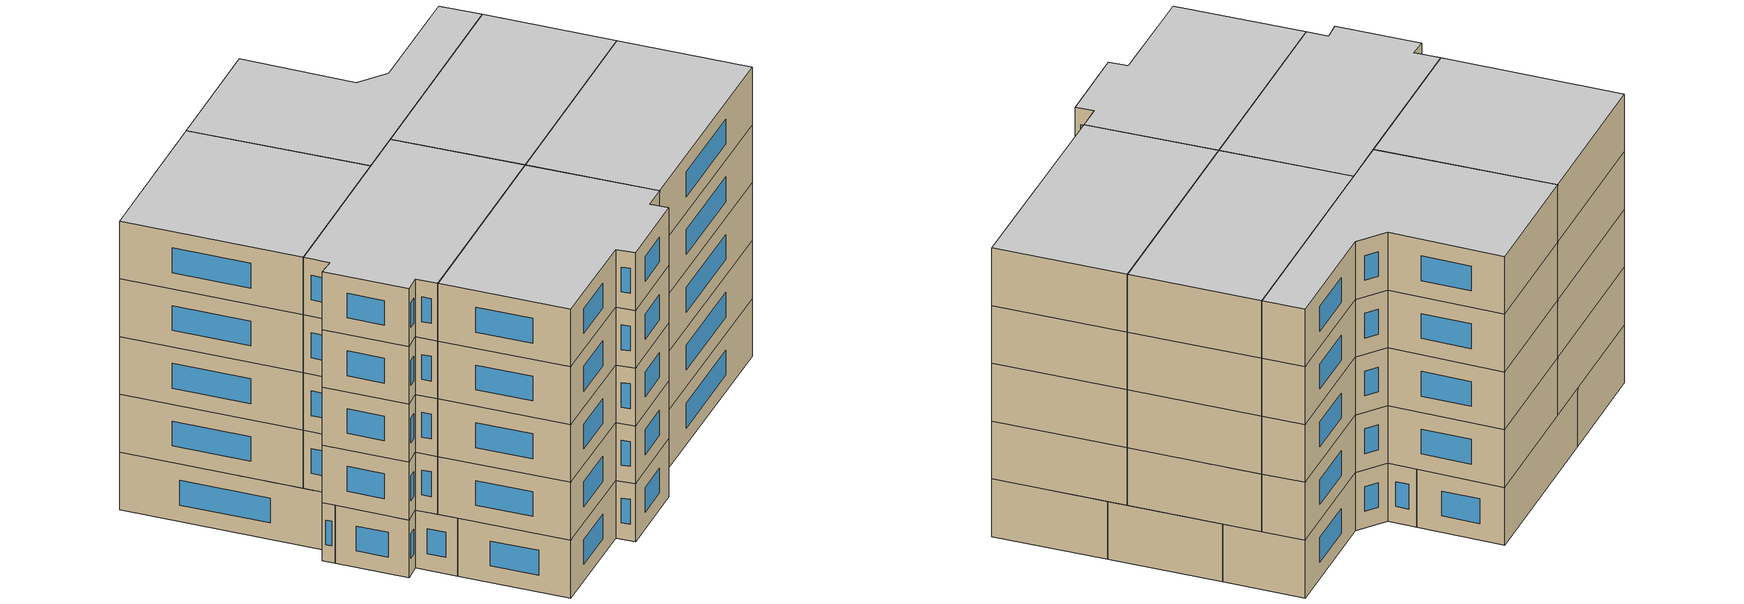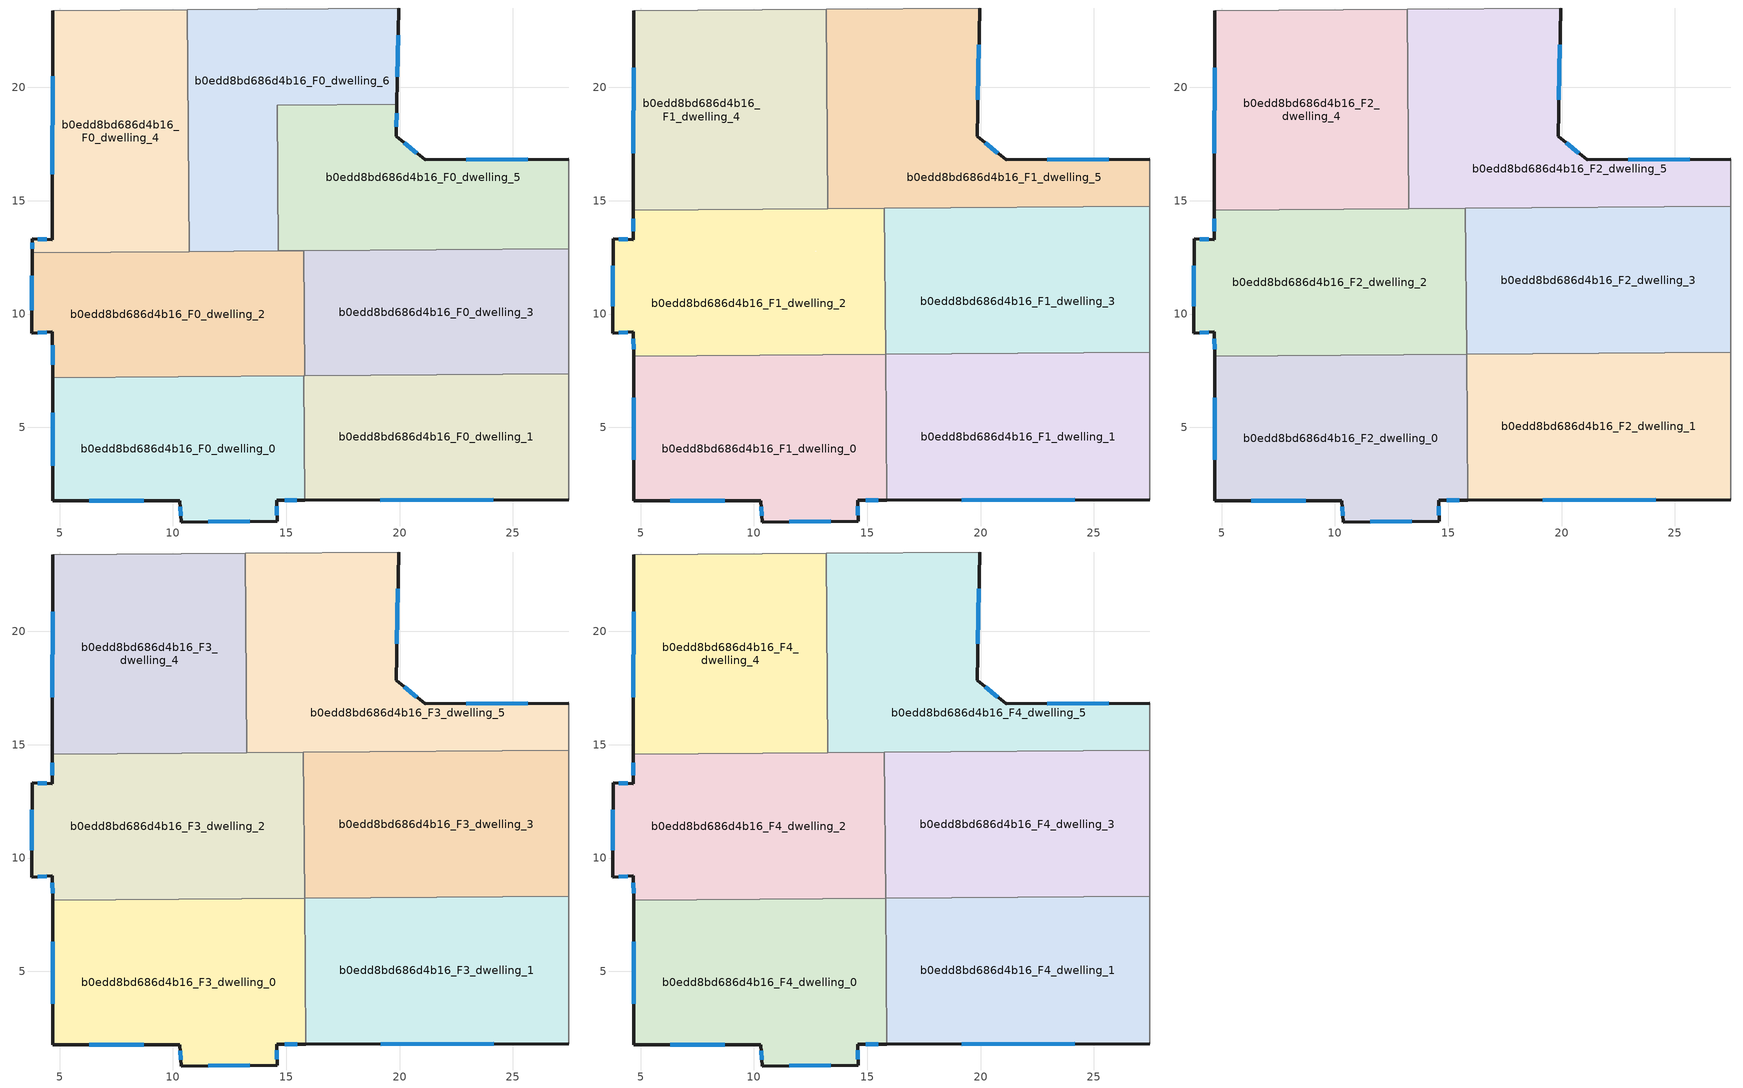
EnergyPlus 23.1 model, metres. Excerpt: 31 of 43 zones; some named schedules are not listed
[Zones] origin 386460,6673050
b0edd8bd686d4b16_F0_dwelling_0
 floor ground (EU_floor_Construction): 15.77,7.27 15.81,1.78 14.57,1.78 14.59,0.87 10.36,0.83 10.31,1.77 4.7,1.76 4.69,7.19 z0
 wall outside (EU_wall_Construction): 4.69,7.19 4.7,1.76 10.31,1.77 10.36,0.83 14.59,0.87 14.57,1.78 15.81,1.78 z0:3
 wall to b0edd8bd686d4b16_F0_dwelling_1 (EU_wall_Construction): 15.81,1.78 15.77,7.27 z0:3
 wall to b0edd8bd686d4b16_F0_dwelling_2 (EU_wall_Construction): 15.77,7.27 4.69,7.19 z0:3
 window (EU_Window_Construction): 14.93,1.78 15.46,1.78 / 14.59,1.13 14.58,1.52 / 11.57,0.84 13.38,0.86 / 10.33,1.5 10.35,1.1 / 6.3,1.77 8.71,1.77 / 4.69,5.64 4.7,3.31 z0.86:2.14
b0edd8bd686d4b16_F0_dwelling_1
 floor ground (EU_floor_Construction): 27.46,7.37 27.46,1.8 15.81,1.78 15.77,7.27 z0
 wall outside (EU_wall_Construction): 15.81,1.78 27.46,1.8 z0:3
 wall adiabatic (EU_wall_Construction): 27.46,1.8 27.46,7.37 z0:3
 wall to b0edd8bd686d4b16_F0_dwelling_3 (EU_wall_Construction): 27.46,7.37 15.81,7.27 z0:3
 wall to b0edd8bd686d4b16_F0_dwelling_2 (EU_wall_Construction): 15.81,7.27 15.77,7.27 z0:3
 window (EU_Window_Construction): 19.14,1.79 24.13,1.8 z0.86:2.14
 ceiling adiabatic (EU_roof_Construction): 27.46,1.8 27.46,7.37 15.81,7.27 15.86,1.78 z3
b0edd8bd686d4b16_F0_dwelling_2
 floor ground (EU_floor_Construction): 15.76,12.79 15.81,7.27 4.69,7.19 4.69,9.21 3.77,9.15 3.78,12.7 z0
 wall outside (EU_wall_Construction): 3.78,12.7 3.77,9.15 4.69,9.21 4.69,7.19 z0:3
 wall to b0edd8bd686d4b16_F0_dwelling_3 (EU_wall_Construction): 15.81,7.27 15.76,12.79 z0:3
 wall to b0edd8bd686d4b16_F0_dwelling_4 (EU_wall_Construction): 10.72,12.76 3.78,12.7 z0:3
 wall to b0edd8bd686d4b16_F0_dwelling_6 (EU_wall_Construction): 14.65,12.79 10.72,12.75 z0:3
 wall to b0edd8bd686d4b16_F0_dwelling_5 (EU_wall_Construction): 15.76,12.79 14.65,12.79 z0:3
 window (EU_Window_Construction): 4.69,8.63 4.69,7.76 / 4.03,9.17 4.42,9.2 / 3.78,11.69 3.77,10.17 z0.86:2.14
b0edd8bd686d4b16_F0_dwelling_3
 floor ground (EU_floor_Construction): 27.46,12.89 27.46,7.37 15.81,7.27 15.76,12.79 z0
 wall adiabatic (EU_wall_Construction): 27.46,7.37 27.46,12.89 z0:3
 wall to b0edd8bd686d4b16_F0_dwelling_5 (EU_wall_Construction): 27.46,12.89 15.76,12.79 z0:3
b0edd8bd686d4b16_F0_dwelling_4
 floor ground (EU_floor_Construction): 10.64,23.43 10.72,12.75 3.78,12.7 3.79,13.32 4.68,13.28 4.7,23.38 z0
 wall outside (EU_wall_Construction): 4.7,23.38 4.68,13.28 3.79,13.32 3.78,12.7 z0:3
 wall adiabatic (EU_wall_Construction): 10.64,23.43 4.7,23.38 z0:3
 wall to b0edd8bd686d4b16_F0_dwelling_6 (EU_wall_Construction): 10.72,12.75 10.64,23.43 z0:3
 window (EU_Window_Construction): 4.42,13.29 4.04,13.31 / 4.69,20.5 4.68,16.17 / 3.79,13.14 3.78,12.88 z0.86:2.14
 ceiling adiabatic (EU_roof_Construction): 10.71,14.62 10.64,23.43 4.7,23.38 4.68,13.28 4.68,14.57 z3
b0edd8bd686d4b16_F0_dwelling_5
 floor ground (EU_floor_Construction): 27.47,16.83 27.46,12.89 14.65,12.79 14.59,19.22 19.87,19.26 19.84,17.85 21.13,16.8 z0
 wall outside (EU_wall_Construction): 27.47,16.83 21.13,16.8 19.84,17.85 19.87,19.26 z0:3
 wall to b0edd8bd686d4b16_F0_dwelling_6 (EU_wall_Construction): 19.87,19.26 14.59,19.22 14.65,12.79 z0:3
 wall adiabatic (EU_wall_Construction): 27.46,12.89 27.47,16.83 z0:3
 window (EU_Window_Construction): 19.85,18.25 19.86,18.86 / 20.77,17.1 20.21,17.55 / 25.66,16.83 22.94,16.81 z0.86:2.14
b0edd8bd686d4b16_F0_dwelling_6
 floor ground (EU_floor_Construction): 19.96,23.5 19.87,19.26 14.59,19.22 14.65,12.79 10.72,12.75 10.64,23.43 z0
 wall outside (EU_wall_Construction): 19.87,19.26 19.96,23.5 z0:3
 wall adiabatic (EU_wall_Construction): 19.96,23.5 10.64,23.43 z0:3
 window (EU_Window_Construction): 19.9,20.47 19.93,22.29 z0.86:2.14
b0edd8bd686d4b16_F1_dwelling_0
 floor to b0edd8bd686d4b16_F0_dwelling_0 (EU_floor_Construction): 15.77,7.27 15.81,1.78 14.57,1.78 14.59,0.87 10.36,0.83 10.31,1.77 4.7,1.76 4.69,7.19 z3
 floor to b0edd8bd686d4b16_F0_dwelling_2 (EU_floor_Construction): 15.8,8.22 15.81,7.27 4.69,7.19 4.69,8.13 z3
 floor to b0edd8bd686d4b16_F0_dwelling_1 (EU_floor_Construction): 15.81,7.27 15.86,1.78 15.81,1.78 15.77,7.27 z3
 wall outside (EU_wall_Construction): 4.69,8.13 4.7,1.76 10.31,1.77 10.36,0.83 14.59,0.87 14.57,1.78 15.86,1.78 z3:6
 wall to b0edd8bd686d4b16_F1_dwelling_1 (EU_wall_Construction): 15.86,1.78 15.81,8.22 z3:6
 wall to b0edd8bd686d4b16_F1_dwelling_2 (EU_wall_Construction): 15.81,8.22 4.69,8.13 z3:6
 window (EU_Window_Construction): 14.94,1.78 15.49,1.78 / 14.59,1.13 14.58,1.52 / 11.57,0.84 13.38,0.86 / 10.33,1.5 10.35,1.1 / 6.3,1.77 8.71,1.77 / 4.69,6.31 4.7,3.58 z3.86:5.14
b0edd8bd686d4b16_F1_dwelling_1
 floor to b0edd8bd686d4b16_F0_dwelling_3 (EU_floor_Construction): 27.46,8.31 27.46,7.36 15.81,7.27 15.81,8.22 z3
 floor adiabatic (EU_floor_Construction): 27.46,7.36 27.46,1.8 15.86,1.78 15.81,7.27 z3
 wall outside (EU_wall_Construction): 15.86,1.78 27.46,1.8 z3:6
 wall adiabatic (EU_wall_Construction): 27.46,1.8 27.46,8.31 z3:6
 wall to b0edd8bd686d4b16_F1_dwelling_3 (EU_wall_Construction): 27.46,8.31 15.81,8.22 z3:6
 window (EU_Window_Construction): 19.17,1.79 24.15,1.8 z3.86:5.14
b0edd8bd686d4b16_F1_dwelling_2
 floor to b0edd8bd686d4b16_F0_dwelling_2 (EU_floor_Construction): 15.76,12.79 15.8,8.22 4.69,8.13 4.69,9.21 3.77,9.15 3.78,12.7 z3
 floor to b0edd8bd686d4b16_F0_dwelling_5 (EU_floor_Construction): 15.76,14.66 15.76,12.79 14.65,12.79 14.63,14.65 z3
 floor to b0edd8bd686d4b16_F0_dwelling_4 (EU_floor_Construction): 10.71,14.62 10.72,12.76 3.78,12.7 3.79,13.32 4.68,13.28 4.68,14.57 z3
 floor to b0edd8bd686d4b16_F0_dwelling_6 (EU_floor_Construction): 14.63,14.65 14.65,12.79 10.72,12.76 10.71,14.62 z3
 floor adiabatic (EU_floor_Construction): 15.76,14.66 15.81,8.22 15.8,8.22 15.76,12.79 z3
 wall outside (EU_wall_Construction): 4.68,14.57 4.68,13.28 3.79,13.32 3.77,9.15 4.69,9.21 4.69,8.13 z3:6
 wall to b0edd8bd686d4b16_F1_dwelling_3 (EU_wall_Construction): 15.81,8.22 15.76,14.66 z3:6
 wall to b0edd8bd686d4b16_F1_dwelling_4 (EU_wall_Construction): 13.26,14.64 4.68,14.57 z3:6
 wall to b0edd8bd686d4b16_F1_dwelling_5 (EU_wall_Construction): 15.76,14.66 13.26,14.64 z3:6
 window (EU_Window_Construction): 4.69,8.9 4.69,8.44 / 4.03,9.17 4.42,9.2 / 3.78,12.13 3.77,10.34 / 4.42,13.29 4.04,13.31 / 4.68,14.2 4.68,13.65 z3.86:5.14
b0edd8bd686d4b16_F1_dwelling_3
 floor to b0edd8bd686d4b16_F0_dwelling_3 (EU_floor_Construction): 27.46,12.89 27.46,8.31 15.81,8.22 15.77,12.8 z3
 floor to b0edd8bd686d4b16_F0_dwelling_5 (EU_floor_Construction): 27.46,14.75 27.46,12.89 15.77,12.8 15.76,14.66 z3
 wall adiabatic (EU_wall_Construction): 27.46,8.31 27.47,14.75 z3:6
 wall to b0edd8bd686d4b16_F1_dwelling_5 (EU_wall_Construction): 27.47,14.75 15.76,14.66 z3:6
b0edd8bd686d4b16_F1_dwelling_4
 floor adiabatic (EU_floor_Construction): 10.64,23.43 10.71,14.62 4.68,14.57 4.7,23.38 z3
 floor to b0edd8bd686d4b16_F0_dwelling_6 (EU_floor_Construction): 13.2,23.45 13.26,14.64 10.71,14.62 10.64,23.43 z3
 wall outside (EU_wall_Construction): 4.7,23.38 4.68,14.57 z3:6
 wall adiabatic (EU_wall_Construction): 13.2,23.45 4.7,23.38 z3:6
 wall to b0edd8bd686d4b16_F1_dwelling_5 (EU_wall_Construction): 13.26,14.64 13.2,23.45 z3:6
 window (EU_Window_Construction): 4.69,20.86 4.69,17.09 z3.86:5.14
b0edd8bd686d4b16_F1_dwelling_5
 floor to b0edd8bd686d4b16_F0_dwelling_5 (EU_floor_Construction): 27.47,16.83 27.46,14.75 14.63,14.65 14.59,19.22 19.87,19.26 19.84,17.85 21.13,16.8 z3
 floor to b0edd8bd686d4b16_F0_dwelling_6 (EU_floor_Construction): 19.96,23.5 19.87,19.26 14.59,19.22 14.63,14.65 13.26,14.64 13.2,23.45 z3
 wall outside (EU_wall_Construction): 27.47,16.83 21.13,16.8 19.84,17.85 19.96,23.5 z3:6
 wall adiabatic (EU_wall_Construction): 19.96,23.5 13.2,23.45 / 27.47,14.75 27.47,16.83 z3:6
 window (EU_Window_Construction): 19.88,19.46 19.92,21.89 / 20.77,17.1 20.21,17.55 / 25.66,16.83 22.94,16.81 z3.86:5.14
b0edd8bd686d4b16_F2_dwelling_0
 floor to b0edd8bd686d4b16_F1_dwelling_0 (EU_floor_Construction): 15.81,8.22 15.86,1.78 14.57,1.78 14.59,0.87 10.36,0.83 10.31,1.77 4.7,1.76 4.69,8.13 z6
 wall outside (EU_wall_Construction): 4.69,8.13 4.7,1.76 10.31,1.77 10.36,0.83 14.59,0.87 14.57,1.78 15.86,1.78 z6:9
 wall to b0edd8bd686d4b16_F2_dwelling_1 (EU_wall_Construction): 15.86,1.78 15.81,8.22 z6:9
 wall to b0edd8bd686d4b16_F2_dwelling_2 (EU_wall_Construction): 15.81,8.22 4.69,8.13 z6:9
 window (EU_Window_Construction): 14.94,1.78 15.49,1.78 / 14.59,1.13 14.58,1.52 / 11.57,0.84 13.38,0.86 / 10.33,1.5 10.35,1.1 / 6.3,1.77 8.71,1.77 / 4.69,6.31 4.7,3.58 z6.86:8.14
b0edd8bd686d4b16_F2_dwelling_1
 floor to b0edd8bd686d4b16_F1_dwelling_1 (EU_floor_Construction): 27.46,8.31 27.46,1.8 15.86,1.78 15.81,8.22 z6
 wall outside (EU_wall_Construction): 15.86,1.78 27.46,1.8 z6:9
 wall adiabatic (EU_wall_Construction): 27.46,1.8 27.46,8.31 z6:9
 wall to b0edd8bd686d4b16_F2_dwelling_3 (EU_wall_Construction): 27.46,8.31 15.81,8.22 z6:9
 window (EU_Window_Construction): 19.17,1.79 24.15,1.8 z6.86:8.14
b0edd8bd686d4b16_F2_dwelling_2
 floor to b0edd8bd686d4b16_F1_dwelling_2 (EU_floor_Construction): 15.76,14.66 15.81,8.22 4.69,8.13 4.69,9.21 3.77,9.15 3.79,13.32 4.68,13.28 4.68,14.57 z6
 wall outside (EU_wall_Construction): 4.68,14.57 4.68,13.28 3.79,13.32 3.77,9.15 4.69,9.21 4.69,8.13 z6:9
 wall to b0edd8bd686d4b16_F2_dwelling_3 (EU_wall_Construction): 15.81,8.22 15.76,14.66 z6:9
 wall to b0edd8bd686d4b16_F2_dwelling_4 (EU_wall_Construction): 13.26,14.64 4.68,14.57 z6:9
 wall to b0edd8bd686d4b16_F2_dwelling_5 (EU_wall_Construction): 15.76,14.66 13.26,14.64 z6:9
 window (EU_Window_Construction): 4.69,8.9 4.69,8.44 / 4.03,9.17 4.42,9.2 / 3.78,12.13 3.77,10.34 / 4.42,13.29 4.04,13.31 / 4.68,14.2 4.68,13.65 z6.86:8.14
b0edd8bd686d4b16_F2_dwelling_3
 floor to b0edd8bd686d4b16_F1_dwelling_3 (EU_floor_Construction): 27.47,14.75 27.46,8.31 15.81,8.22 15.76,14.66 z6
 wall adiabatic (EU_wall_Construction): 27.46,8.31 27.47,14.75 z6:9
 wall to b0edd8bd686d4b16_F2_dwelling_5 (EU_wall_Construction): 27.47,14.75 15.76,14.66 z6:9
b0edd8bd686d4b16_F2_dwelling_4
 floor to b0edd8bd686d4b16_F1_dwelling_4 (EU_floor_Construction): 13.2,23.45 13.26,14.64 4.68,14.57 4.7,23.38 z6
 wall outside (EU_wall_Construction): 4.7,23.38 4.68,14.57 z6:9
 wall adiabatic (EU_wall_Construction): 13.2,23.45 4.7,23.38 z6:9
 wall to b0edd8bd686d4b16_F2_dwelling_5 (EU_wall_Construction): 13.26,14.64 13.2,23.45 z6:9
 window (EU_Window_Construction): 4.69,20.86 4.69,17.09 z6.86:8.14
b0edd8bd686d4b16_F2_dwelling_5
 floor to b0edd8bd686d4b16_F1_dwelling_5 (EU_floor_Construction): 27.47,16.83 27.47,14.75 13.26,14.64 13.2,23.45 19.96,23.5 19.84,17.85 21.13,16.8 z6
 wall outside (EU_wall_Construction): 27.47,16.83 21.13,16.8 19.84,17.85 19.96,23.5 z6:9
 wall adiabatic (EU_wall_Construction): 19.96,23.5 13.2,23.45 / 27.47,14.75 27.47,16.83 z6:9
 window (EU_Window_Construction): 19.88,19.46 19.92,21.89 / 20.77,17.1 20.21,17.55 / 25.66,16.83 22.94,16.81 z6.86:8.14
b0edd8bd686d4b16_F3_dwelling_0
 floor to b0edd8bd686d4b16_F2_dwelling_0 (EU_floor_Construction): 15.81,8.22 15.86,1.78 14.57,1.78 14.59,0.87 10.36,0.83 10.31,1.77 4.7,1.76 4.69,8.13 z9
 wall outside (EU_wall_Construction): 4.69,8.13 4.7,1.76 10.31,1.77 10.36,0.83 14.59,0.87 14.57,1.78 15.86,1.78 z9:12
 wall to b0edd8bd686d4b16_F3_dwelling_1 (EU_wall_Construction): 15.86,1.78 15.81,8.22 z9:12
 wall to b0edd8bd686d4b16_F3_dwelling_2 (EU_wall_Construction): 15.81,8.22 4.69,8.13 z9:12
 window (EU_Window_Construction): 14.94,1.78 15.49,1.78 / 14.59,1.13 14.58,1.52 / 11.57,0.84 13.38,0.86 / 10.33,1.5 10.35,1.1 / 6.3,1.77 8.71,1.77 / 4.69,6.31 4.7,3.58 z9.86:11.14
b0edd8bd686d4b16_F3_dwelling_1
 floor to b0edd8bd686d4b16_F2_dwelling_1 (EU_floor_Construction): 27.46,8.31 27.46,1.8 15.86,1.78 15.81,8.22 z9
 wall outside (EU_wall_Construction): 15.86,1.78 27.46,1.8 z9:12
 wall adiabatic (EU_wall_Construction): 27.46,1.8 27.46,8.31 z9:12
 wall to b0edd8bd686d4b16_F3_dwelling_3 (EU_wall_Construction): 27.46,8.31 15.81,8.22 z9:12
 window (EU_Window_Construction): 19.17,1.79 24.15,1.8 z9.86:11.14
b0edd8bd686d4b16_F3_dwelling_2
 floor to b0edd8bd686d4b16_F2_dwelling_2 (EU_floor_Construction): 15.76,14.66 15.81,8.22 4.69,8.13 4.69,9.21 3.77,9.15 3.79,13.32 4.68,13.28 4.68,14.57 z9
 wall outside (EU_wall_Construction): 4.68,14.57 4.68,13.28 3.79,13.32 3.77,9.15 4.69,9.21 4.69,8.13 z9:12
 wall to b0edd8bd686d4b16_F3_dwelling_3 (EU_wall_Construction): 15.81,8.22 15.76,14.66 z9:12
 wall to b0edd8bd686d4b16_F3_dwelling_4 (EU_wall_Construction): 13.26,14.64 4.68,14.57 z9:12
 wall to b0edd8bd686d4b16_F3_dwelling_5 (EU_wall_Construction): 15.76,14.66 13.26,14.64 z9:12
 window (EU_Window_Construction): 4.69,8.9 4.69,8.44 / 4.03,9.17 4.42,9.2 / 3.78,12.13 3.77,10.34 / 4.42,13.29 4.04,13.31 / 4.68,14.2 4.68,13.65 z9.86:11.14
b0edd8bd686d4b16_F3_dwelling_3
 floor to b0edd8bd686d4b16_F2_dwelling_3 (EU_floor_Construction): 27.47,14.75 27.46,8.31 15.81,8.22 15.76,14.66 z9
 wall adiabatic (EU_wall_Construction): 27.46,8.31 27.47,14.75 z9:12
 wall to b0edd8bd686d4b16_F3_dwelling_5 (EU_wall_Construction): 27.47,14.75 15.76,14.66 z9:12
b0edd8bd686d4b16_F3_dwelling_4
 floor to b0edd8bd686d4b16_F2_dwelling_4 (EU_floor_Construction): 13.2,23.45 13.26,14.64 4.68,14.57 4.7,23.38 z9
 wall outside (EU_wall_Construction): 4.7,23.38 4.68,14.57 z9:12
 wall adiabatic (EU_wall_Construction): 13.2,23.45 4.7,23.38 z9:12
 wall to b0edd8bd686d4b16_F3_dwelling_5 (EU_wall_Construction): 13.26,14.64 13.2,23.45 z9:12
 window (EU_Window_Construction): 4.69,20.86 4.69,17.09 z9.86:11.14
b0edd8bd686d4b16_F3_dwelling_5
 floor to b0edd8bd686d4b16_F2_dwelling_5 (EU_floor_Construction): 27.47,16.83 27.47,14.75 13.26,14.64 13.2,23.45 19.96,23.5 19.84,17.85 21.13,16.8 z9
 wall outside (EU_wall_Construction): 27.47,16.83 21.13,16.8 19.84,17.85 19.96,23.5 z9:12
 wall adiabatic (EU_wall_Construction): 19.96,23.5 13.2,23.45 / 27.47,14.75 27.47,16.83 z9:12
 window (EU_Window_Construction): 19.88,19.46 19.92,21.89 / 20.77,17.1 20.21,17.55 / 25.66,16.83 22.94,16.81 z9.86:11.14
b0edd8bd686d4b16_F4_dwelling_0
 floor to b0edd8bd686d4b16_F3_dwelling_0 (EU_floor_Construction): 15.81,8.22 15.86,1.78 14.57,1.78 14.59,0.87 10.36,0.83 10.31,1.77 4.7,1.76 4.69,8.13 z12
 wall outside (EU_wall_Construction): 4.69,8.13 4.7,1.76 10.31,1.77 10.36,0.83 14.59,0.87 14.57,1.78 15.86,1.78 z12:15
 wall to b0edd8bd686d4b16_F4_dwelling_1 (EU_wall_Construction): 15.86,1.78 15.81,8.22 z12:15
 wall to b0edd8bd686d4b16_F4_dwelling_2 (EU_wall_Construction): 15.81,8.22 4.69,8.13 z12:15
 window (EU_Window_Construction): 14.94,1.78 15.49,1.78 / 14.59,1.13 14.58,1.52 / 11.57,0.84 13.38,0.86 / 10.33,1.5 10.35,1.1 / 6.3,1.77 8.71,1.77 / 4.69,6.31 4.7,3.58 z12.86:14.14
 ceiling to b0edd8bd686d4b16_F5_dwelling_0 (EU_floor_Construction): 15.86,1.78 15.81,8.22 4.69,8.13 4.7,1.76 10.31,1.77 10.36,0.83 14.59,0.87 14.57,1.78 z15
b0edd8bd686d4b16_F4_dwelling_1
 floor to b0edd8bd686d4b16_F3_dwelling_1 (EU_floor_Construction): 27.46,8.31 27.46,1.8 15.86,1.78 15.81,8.22 z12
 wall outside (EU_wall_Construction): 15.86,1.78 27.46,1.8 z12:15
 wall adiabatic (EU_wall_Construction): 27.46,1.8 27.46,8.31 z12:15
 wall to b0edd8bd686d4b16_F4_dwelling_3 (EU_wall_Construction): 27.46,8.31 15.81,8.22 z12:15
 window (EU_Window_Construction): 19.17,1.79 24.15,1.8 z12.86:14.14
 ceiling to b0edd8bd686d4b16_F5_dwelling_1 (EU_floor_Construction): 27.46,1.8 27.46,8.31 15.81,8.22 15.86,1.78 z15
b0edd8bd686d4b16_F4_dwelling_2
 floor to b0edd8bd686d4b16_F3_dwelling_2 (EU_floor_Construction): 15.76,14.66 15.81,8.22 4.69,8.13 4.69,9.21 3.77,9.15 3.79,13.32 4.68,13.28 4.68,14.57 z12
 wall outside (EU_wall_Construction): 4.68,14.57 4.68,13.28 3.79,13.32 3.77,9.15 4.69,9.21 4.69,8.13 z12:15
 wall to b0edd8bd686d4b16_F4_dwelling_3 (EU_wall_Construction): 15.81,8.22 15.76,14.66 z12:15
 wall to b0edd8bd686d4b16_F4_dwelling_4 (EU_wall_Construction): 13.26,14.64 4.68,14.57 z12:15
 wall to b0edd8bd686d4b16_F4_dwelling_5 (EU_wall_Construction): 15.76,14.66 13.26,14.64 z12:15
 window (EU_Window_Construction): 4.69,8.9 4.69,8.44 / 4.03,9.17 4.42,9.2 / 3.78,12.13 3.77,10.34 / 4.42,13.29 4.04,13.31 / 4.68,14.2 4.68,13.65 z12.86:14.14
 ceiling to b0edd8bd686d4b16_F5_dwelling_2 (EU_floor_Construction): 15.81,8.22 15.76,14.66 4.68,14.57 4.68,13.28 3.79,13.32 3.77,9.15 4.69,9.21 4.69,8.13 z15
b0edd8bd686d4b16_F4_dwelling_3
 floor to b0edd8bd686d4b16_F3_dwelling_3 (EU_floor_Construction): 27.47,14.75 27.46,8.31 15.81,8.22 15.76,14.66 z12
 wall adiabatic (EU_wall_Construction): 27.46,8.31 27.47,14.75 z12:15
 wall to b0edd8bd686d4b16_F4_dwelling_5 (EU_wall_Construction): 27.47,14.75 15.76,14.66 z12:15
 ceiling to b0edd8bd686d4b16_F5_dwelling_3 (EU_floor_Construction): 27.46,8.31 27.47,14.75 15.76,14.66 15.81,8.22 z15
b0edd8bd686d4b16_F4_dwelling_4
 floor to b0edd8bd686d4b16_F3_dwelling_4 (EU_floor_Construction): 13.2,23.45 13.26,14.64 4.68,14.57 4.7,23.38 z12
 wall outside (EU_wall_Construction): 4.7,23.38 4.68,14.57 z12:15
 wall adiabatic (EU_wall_Construction): 13.2,23.45 4.7,23.38 z12:15
 wall to b0edd8bd686d4b16_F4_dwelling_5 (EU_wall_Construction): 13.26,14.64 13.2,23.45 z12:15
 window (EU_Window_Construction): 4.69,20.86 4.69,17.09 z12.86:14.14
 ceiling to b0edd8bd686d4b16_F5_dwelling_4 (EU_floor_Construction): 13.26,14.64 13.2,23.45 4.7,23.38 4.68,14.57 z15
b0edd8bd686d4b16_F4_dwelling_5
 floor to b0edd8bd686d4b16_F3_dwelling_5 (EU_floor_Construction): 27.47,16.83 27.47,14.75 13.26,14.64 13.2,23.45 19.96,23.5 19.84,17.85 21.13,16.8 z12
 wall outside (EU_wall_Construction): 27.47,16.83 21.13,16.8 19.84,17.85 19.96,23.5 z12:15
 wall adiabatic (EU_wall_Construction): 19.96,23.5 13.2,23.45 / 27.47,14.75 27.47,16.83 z12:15
 window (EU_Window_Construction): 19.88,19.46 19.92,21.89 / 20.77,17.1 20.21,17.55 / 25.66,16.83 22.94,16.81 z12.86:14.14
 ceiling to b0edd8bd686d4b16_F5_dwelling_5 (EU_floor_Construction): 27.47,14.75 27.47,16.83 21.13,16.8 19.84,17.85 19.96,23.5 13.2,23.45 13.26,14.64 z15
[Building]
EU S2 Campaign: North Axis=0; Terrain=City; Solar Distribution=FullExterior
[Site:Location]
Helsinki-Vantaa.AP: Latitude=60.317; Longitude=24.963; Time Zone=2; Elevation=54.6
[SizingPeriod:WeatherFileDays]
AnnualSizingPeriod: Begin Month=1; Begin Day of Month=1; End Month=12; End Day of Month=31; Day of Week for Start Day=Monday; Use Weather File Daylight Saving Period=No; Use Weather File Rain and Snow Indicators=No
[MATERIAL]
EU_InternalMass_Material: Roughness=MediumRough; Thickness=0.1; Conductivity=1; Density=1800; Specific Heat=900; Thermal Absorptance=0.9; Solar Absorptance=0.7; Visible Absorptance=0.7
[MATERIAL:NOMASS] Roughness=MediumRough; Thermal Absorptance=0.9; Solar Absorptance=0.7; Visible Absorptance=0.7
Name | Thermal Resistance
EU_wall_NoMass | 1.10183
EU_roof_NoMass; EU_floor_NoMass | 1.70606
[WINDOWMATERIAL:SIMPLEGLAZINGSYSTEM]
EU_Window_SimpleGlazing: UFactor=3.11035; Solar Heat Gain Coefficient=0.8; Visible Transmittance=0.8
[CONSTRUCTION]
EU_wall_Construction: EU_wall_NoMass
EU_roof_Construction: EU_roof_NoMass
EU_floor_Construction: EU_floor_NoMass
EU_Window_Construction: EU_Window_SimpleGlazing
EU_InternalMass_Construction: EU_InternalMass_Material
[ZONE] Type=1; Multiplier=1; Ceiling Height=autocalculate; Floor Area=autocalculate; Part of Total Floor Area=Yes
Name | Volume
b0edd8bd686d4b16_F0_dwelling_0 | 193.485
b0edd8bd686d4b16_F1_dwelling_0; b0edd8bd686d4b16_F2_dwelling_0; b0edd8bd686d4b16_F3_dwelling_0; b0edd8bd686d4b16_F4_dwelling_0; b0edd8bd686d4b16_F1_dwelling_4; b0edd8bd686d4b16_F2_dwelling_4; b0edd8bd686d4b16_F3_dwelling_4; b0edd8bd686d4b16_F4_dwelling_4 | 225.716
b0edd8bd686d4b16_F0_dwelling_1 | 193.5
b0edd8bd686d4b16_F1_dwelling_1; b0edd8bd686d4b16_F2_dwelling_1; b0edd8bd686d4b16_F3_dwelling_1; b0edd8bd686d4b16_F4_dwelling_1 | 225.726
b0edd8bd686d4b16_F0_dwelling_2 | 193.471
b0edd8bd686d4b16_F1_dwelling_2; b0edd8bd686d4b16_F2_dwelling_2; b0edd8bd686d4b16_F3_dwelling_2; b0edd8bd686d4b16_F4_dwelling_2 | 225.732
b0edd8bd686d4b16_F0_dwelling_3 | 193.472
b0edd8bd686d4b16_F1_dwelling_3; b0edd8bd686d4b16_F2_dwelling_3; b0edd8bd686d4b16_F3_dwelling_3; b0edd8bd686d4b16_F4_dwelling_3 | 225.751
b0edd8bd686d4b16_F0_dwelling_4; b0edd8bd686d4b16_F0_dwelling_6 | 193.479
b0edd8bd686d4b16_F0_dwelling_5 | 193.48
b0edd8bd686d4b16_F1_dwelling_5; b0edd8bd686d4b16_F2_dwelling_5; b0edd8bd686d4b16_F3_dwelling_5; b0edd8bd686d4b16_F4_dwelling_5 | 225.715
[INTERNALMASS] Construction=EU_InternalMass_Construction
Name | Zone or ZoneList | Surface Area
b0edd8bd686d4b16_F0_dwelling_0_EU_InternalMass | b0edd8bd686d4b16_F0_dwelling_0 | 64.4955
b0edd8bd686d4b16_F0_dwelling_1_EU_InternalMass | b0edd8bd686d4b16_F0_dwelling_1 | 64.499
b0edd8bd686d4b16_F0_dwelling_2_EU_InternalMass | b0edd8bd686d4b16_F0_dwelling_2 | 64.4912
b0edd8bd686d4b16_F0_dwelling_3_EU_InternalMass | b0edd8bd686d4b16_F0_dwelling_3 | 64.4907
b0edd8bd686d4b16_F0_dwelling_4_EU_InternalMass | b0edd8bd686d4b16_F0_dwelling_4 | 64.493
b0edd8bd686d4b16_F0_dwelling_5_EU_InternalMass | b0edd8bd686d4b16_F0_dwelling_5 | 64.4937
b0edd8bd686d4b16_F0_dwelling_6_EU_InternalMass | b0edd8bd686d4b16_F0_dwelling_6 | 64.493
b0edd8bd686d4b16_F1_dwelling_0_EU_InternalMass | b0edd8bd686d4b16_F1_dwelling_0 | 75.2393
b0edd8bd686d4b16_F1_dwelling_1_EU_InternalMass | b0edd8bd686d4b16_F1_dwelling_1 | 75.2407
b0edd8bd686d4b16_F1_dwelling_2_EU_InternalMass | b0edd8bd686d4b16_F1_dwelling_2 | 75.2431
b0edd8bd686d4b16_F1_dwelling_3_EU_InternalMass | b0edd8bd686d4b16_F1_dwelling_3 | 75.2491
b0edd8bd686d4b16_F1_dwelling_4_EU_InternalMass | b0edd8bd686d4b16_F1_dwelling_4 | 75.2385
b0edd8bd686d4b16_F1_dwelling_5_EU_InternalMass | b0edd8bd686d4b16_F1_dwelling_5 | 75.2388
b0edd8bd686d4b16_F2_dwelling_0_EU_InternalMass | b0edd8bd686d4b16_F2_dwelling_0 | 75.2393
b0edd8bd686d4b16_F2_dwelling_1_EU_InternalMass | b0edd8bd686d4b16_F2_dwelling_1 | 75.2407
b0edd8bd686d4b16_F2_dwelling_2_EU_InternalMass | b0edd8bd686d4b16_F2_dwelling_2 | 75.2431
b0edd8bd686d4b16_F2_dwelling_3_EU_InternalMass | b0edd8bd686d4b16_F2_dwelling_3 | 75.2491
b0edd8bd686d4b16_F2_dwelling_4_EU_InternalMass | b0edd8bd686d4b16_F2_dwelling_4 | 75.2385
b0edd8bd686d4b16_F2_dwelling_5_EU_InternalMass | b0edd8bd686d4b16_F2_dwelling_5 | 75.2388
b0edd8bd686d4b16_F3_dwelling_0_EU_InternalMass | b0edd8bd686d4b16_F3_dwelling_0 | 75.2393
b0edd8bd686d4b16_F3_dwelling_1_EU_InternalMass | b0edd8bd686d4b16_F3_dwelling_1 | 75.2407
b0edd8bd686d4b16_F3_dwelling_2_EU_InternalMass | b0edd8bd686d4b16_F3_dwelling_2 | 75.2431
b0edd8bd686d4b16_F3_dwelling_3_EU_InternalMass | b0edd8bd686d4b16_F3_dwelling_3 | 75.2491
b0edd8bd686d4b16_F3_dwelling_4_EU_InternalMass | b0edd8bd686d4b16_F3_dwelling_4 | 75.2385
b0edd8bd686d4b16_F3_dwelling_5_EU_InternalMass | b0edd8bd686d4b16_F3_dwelling_5 | 75.2388
b0edd8bd686d4b16_F4_dwelling_0_EU_InternalMass | b0edd8bd686d4b16_F4_dwelling_0 | 75.2393
b0edd8bd686d4b16_F4_dwelling_1_EU_InternalMass | b0edd8bd686d4b16_F4_dwelling_1 | 75.2407
b0edd8bd686d4b16_F4_dwelling_2_EU_InternalMass | b0edd8bd686d4b16_F4_dwelling_2 | 75.2431
b0edd8bd686d4b16_F4_dwelling_3_EU_InternalMass | b0edd8bd686d4b16_F4_dwelling_3 | 75.2491
b0edd8bd686d4b16_F4_dwelling_4_EU_InternalMass | b0edd8bd686d4b16_F4_dwelling_4 | 75.2385
b0edd8bd686d4b16_F4_dwelling_5_EU_InternalMass | b0edd8bd686d4b16_F4_dwelling_5 | 75.2388
[OTHEREQUIPMENT] Fuel Type=Electricity; Design Level Calculation Method=Watts/Area; Power per Zone Floor Area=1; Fraction Latent=0; Fraction Radiant=0; Fraction Lost=0; Carbon Dioxide Generation Rate=0; EndUse Subcategory=EU_Step8_InternalGains
Name | Zone or ZoneList or Space or SpaceList | Schedule
EU_Step8_InternalGain_b0edd8bd686d4b16_F0_dwelling_0_f000 | b0edd8bd686d4b16_F0_dwelling_0 | EU_Step8_GainSchedule_b0edd8bd686d4b16_F0_dwelling_0_f000
EU_Step8_InternalGain_b0edd8bd686d4b16_F0_dwelling_1_f000 | b0edd8bd686d4b16_F0_dwelling_1 | EU_Step8_GainSchedule_b0edd8bd686d4b16_F0_dwelling_1_f000
EU_Step8_InternalGain_b0edd8bd686d4b16_F0_dwelling_2_f000 | b0edd8bd686d4b16_F0_dwelling_2 | EU_Step8_GainSchedule_b0edd8bd686d4b16_F0_dwelling_2_f000
EU_Step8_InternalGain_b0edd8bd686d4b16_F0_dwelling_3_f000 | b0edd8bd686d4b16_F0_dwelling_3 | EU_Step8_GainSchedule_b0edd8bd686d4b16_F0_dwelling_3_f000
EU_Step8_InternalGain_b0edd8bd686d4b16_F0_dwelling_4_f000 | b0edd8bd686d4b16_F0_dwelling_4 | EU_Step8_GainSchedule_b0edd8bd686d4b16_F0_dwelling_4_f000
EU_Step8_InternalGain_b0edd8bd686d4b16_F0_dwelling_5_f000 | b0edd8bd686d4b16_F0_dwelling_5 | EU_Step8_GainSchedule_b0edd8bd686d4b16_F0_dwelling_5_f000
EU_Step8_InternalGain_b0edd8bd686d4b16_F0_dwelling_6_f000 | b0edd8bd686d4b16_F0_dwelling_6 | EU_Step8_GainSchedule_b0edd8bd686d4b16_F0_dwelling_6_f000
EU_Step8_InternalGain_b0edd8bd686d4b16_F1_dwelling_0_f000 | b0edd8bd686d4b16_F1_dwelling_0 | EU_Step8_GainSchedule_b0edd8bd686d4b16_F1_dwelling_0_f000
EU_Step8_InternalGain_b0edd8bd686d4b16_F1_dwelling_1_f000 | b0edd8bd686d4b16_F1_dwelling_1 | EU_Step8_GainSchedule_b0edd8bd686d4b16_F1_dwelling_1_f000
EU_Step8_InternalGain_b0edd8bd686d4b16_F1_dwelling_2_f000 | b0edd8bd686d4b16_F1_dwelling_2 | EU_Step8_GainSchedule_b0edd8bd686d4b16_F1_dwelling_2_f000
EU_Step8_InternalGain_b0edd8bd686d4b16_F1_dwelling_3_f000 | b0edd8bd686d4b16_F1_dwelling_3 | EU_Step8_GainSchedule_b0edd8bd686d4b16_F1_dwelling_3_f000
EU_Step8_InternalGain_b0edd8bd686d4b16_F1_dwelling_4_f000 | b0edd8bd686d4b16_F1_dwelling_4 | EU_Step8_GainSchedule_b0edd8bd686d4b16_F1_dwelling_4_f000
EU_Step8_InternalGain_b0edd8bd686d4b16_F1_dwelling_5_f000 | b0edd8bd686d4b16_F1_dwelling_5 | EU_Step8_GainSchedule_b0edd8bd686d4b16_F1_dwelling_5_f000
EU_Step8_InternalGain_b0edd8bd686d4b16_F2_dwelling_0_f000 | b0edd8bd686d4b16_F2_dwelling_0 | EU_Step8_GainSchedule_b0edd8bd686d4b16_F2_dwelling_0_f000
EU_Step8_InternalGain_b0edd8bd686d4b16_F2_dwelling_1_f000 | b0edd8bd686d4b16_F2_dwelling_1 | EU_Step8_GainSchedule_b0edd8bd686d4b16_F2_dwelling_1_f000
EU_Step8_InternalGain_b0edd8bd686d4b16_F2_dwelling_2_f000 | b0edd8bd686d4b16_F2_dwelling_2 | EU_Step8_GainSchedule_b0edd8bd686d4b16_F2_dwelling_2_f000
EU_Step8_InternalGain_b0edd8bd686d4b16_F2_dwelling_3_f000 | b0edd8bd686d4b16_F2_dwelling_3 | EU_Step8_GainSchedule_b0edd8bd686d4b16_F2_dwelling_3_f000
EU_Step8_InternalGain_b0edd8bd686d4b16_F2_dwelling_4_f000 | b0edd8bd686d4b16_F2_dwelling_4 | EU_Step8_GainSchedule_b0edd8bd686d4b16_F2_dwelling_4_f000
EU_Step8_InternalGain_b0edd8bd686d4b16_F2_dwelling_5_f000 | b0edd8bd686d4b16_F2_dwelling_5 | EU_Step8_GainSchedule_b0edd8bd686d4b16_F2_dwelling_5_f000
EU_Step8_InternalGain_b0edd8bd686d4b16_F3_dwelling_0_f000 | b0edd8bd686d4b16_F3_dwelling_0 | EU_Step8_GainSchedule_b0edd8bd686d4b16_F3_dwelling_0_f000
EU_Step8_InternalGain_b0edd8bd686d4b16_F3_dwelling_1_f000 | b0edd8bd686d4b16_F3_dwelling_1 | EU_Step8_GainSchedule_b0edd8bd686d4b16_F3_dwelling_1_f000
EU_Step8_InternalGain_b0edd8bd686d4b16_F3_dwelling_2_f000 | b0edd8bd686d4b16_F3_dwelling_2 | EU_Step8_GainSchedule_b0edd8bd686d4b16_F3_dwelling_2_f000
EU_Step8_InternalGain_b0edd8bd686d4b16_F3_dwelling_3_f000 | b0edd8bd686d4b16_F3_dwelling_3 | EU_Step8_GainSchedule_b0edd8bd686d4b16_F3_dwelling_3_f000
EU_Step8_InternalGain_b0edd8bd686d4b16_F3_dwelling_4_f000 | b0edd8bd686d4b16_F3_dwelling_4 | EU_Step8_GainSchedule_b0edd8bd686d4b16_F3_dwelling_4_f000
EU_Step8_InternalGain_b0edd8bd686d4b16_F3_dwelling_5_f000 | b0edd8bd686d4b16_F3_dwelling_5 | EU_Step8_GainSchedule_b0edd8bd686d4b16_F3_dwelling_5_f000
EU_Step8_InternalGain_b0edd8bd686d4b16_F4_dwelling_0_f000 | b0edd8bd686d4b16_F4_dwelling_0 | EU_Step8_GainSchedule_b0edd8bd686d4b16_F4_dwelling_0_f000
EU_Step8_InternalGain_b0edd8bd686d4b16_F4_dwelling_1_f000 | b0edd8bd686d4b16_F4_dwelling_1 | EU_Step8_GainSchedule_b0edd8bd686d4b16_F4_dwelling_1_f000
EU_Step8_InternalGain_b0edd8bd686d4b16_F4_dwelling_2_f000 | b0edd8bd686d4b16_F4_dwelling_2 | EU_Step8_GainSchedule_b0edd8bd686d4b16_F4_dwelling_2_f000
EU_Step8_InternalGain_b0edd8bd686d4b16_F4_dwelling_3_f000 | b0edd8bd686d4b16_F4_dwelling_3 | EU_Step8_GainSchedule_b0edd8bd686d4b16_F4_dwelling_3_f000
EU_Step8_InternalGain_b0edd8bd686d4b16_F4_dwelling_4_f000 | b0edd8bd686d4b16_F4_dwelling_4 | EU_Step8_GainSchedule_b0edd8bd686d4b16_F4_dwelling_4_f000
EU_Step8_InternalGain_b0edd8bd686d4b16_F4_dwelling_5_f000 | b0edd8bd686d4b16_F4_dwelling_5 | EU_Step8_GainSchedule_b0edd8bd686d4b16_F4_dwelling_5_f000
[ZONEVENTILATION:DESIGNFLOWRATE] Schedule=EU_AlwaysOn; Design Flow Rate Calculation Method=AirChanges/Hour; Air Changes per Hour=0.756316; Ventilation Type=Natural; Fan Pressure Rise=0; Fan Total Efficiency=1; Constant Term Coefficient=1; Temperature Term Coefficient=0; Velocity Term Coefficient=0; Velocity Squared Term Coefficient=0; Minimum Indoor Temperature=-100; Maximum Indoor Temperature=100; Delta Temperature=-100; Minimum Outdoor Temperature=-100; Maximum Outdoor Temperature=100; Maximum Wind Speed=40
Name | Zone or ZoneList or Space or SpaceList
EU_ConstantAir_b0edd8bd686d4b16_F0_dwelling_0 | b0edd8bd686d4b16_F0_dwelling_0
EU_ConstantAir_b0edd8bd686d4b16_F0_dwelling_1 | b0edd8bd686d4b16_F0_dwelling_1
EU_ConstantAir_b0edd8bd686d4b16_F0_dwelling_2 | b0edd8bd686d4b16_F0_dwelling_2
EU_ConstantAir_b0edd8bd686d4b16_F0_dwelling_3 | b0edd8bd686d4b16_F0_dwelling_3
EU_ConstantAir_b0edd8bd686d4b16_F0_dwelling_4 | b0edd8bd686d4b16_F0_dwelling_4
EU_ConstantAir_b0edd8bd686d4b16_F0_dwelling_5 | b0edd8bd686d4b16_F0_dwelling_5
EU_ConstantAir_b0edd8bd686d4b16_F0_dwelling_6 | b0edd8bd686d4b16_F0_dwelling_6
EU_ConstantAir_b0edd8bd686d4b16_F1_dwelling_0 | b0edd8bd686d4b16_F1_dwelling_0
EU_ConstantAir_b0edd8bd686d4b16_F1_dwelling_1 | b0edd8bd686d4b16_F1_dwelling_1
EU_ConstantAir_b0edd8bd686d4b16_F1_dwelling_2 | b0edd8bd686d4b16_F1_dwelling_2
EU_ConstantAir_b0edd8bd686d4b16_F1_dwelling_3 | b0edd8bd686d4b16_F1_dwelling_3
EU_ConstantAir_b0edd8bd686d4b16_F1_dwelling_4 | b0edd8bd686d4b16_F1_dwelling_4
EU_ConstantAir_b0edd8bd686d4b16_F1_dwelling_5 | b0edd8bd686d4b16_F1_dwelling_5
EU_ConstantAir_b0edd8bd686d4b16_F2_dwelling_0 | b0edd8bd686d4b16_F2_dwelling_0
EU_ConstantAir_b0edd8bd686d4b16_F2_dwelling_1 | b0edd8bd686d4b16_F2_dwelling_1
EU_ConstantAir_b0edd8bd686d4b16_F2_dwelling_2 | b0edd8bd686d4b16_F2_dwelling_2
EU_ConstantAir_b0edd8bd686d4b16_F2_dwelling_3 | b0edd8bd686d4b16_F2_dwelling_3
EU_ConstantAir_b0edd8bd686d4b16_F2_dwelling_4 | b0edd8bd686d4b16_F2_dwelling_4
EU_ConstantAir_b0edd8bd686d4b16_F2_dwelling_5 | b0edd8bd686d4b16_F2_dwelling_5
EU_ConstantAir_b0edd8bd686d4b16_F3_dwelling_0 | b0edd8bd686d4b16_F3_dwelling_0
EU_ConstantAir_b0edd8bd686d4b16_F3_dwelling_1 | b0edd8bd686d4b16_F3_dwelling_1
EU_ConstantAir_b0edd8bd686d4b16_F3_dwelling_2 | b0edd8bd686d4b16_F3_dwelling_2
EU_ConstantAir_b0edd8bd686d4b16_F3_dwelling_3 | b0edd8bd686d4b16_F3_dwelling_3
EU_ConstantAir_b0edd8bd686d4b16_F3_dwelling_4 | b0edd8bd686d4b16_F3_dwelling_4
EU_ConstantAir_b0edd8bd686d4b16_F3_dwelling_5 | b0edd8bd686d4b16_F3_dwelling_5
EU_ConstantAir_b0edd8bd686d4b16_F4_dwelling_0 | b0edd8bd686d4b16_F4_dwelling_0
EU_ConstantAir_b0edd8bd686d4b16_F4_dwelling_1 | b0edd8bd686d4b16_F4_dwelling_1
EU_ConstantAir_b0edd8bd686d4b16_F4_dwelling_2 | b0edd8bd686d4b16_F4_dwelling_2
EU_ConstantAir_b0edd8bd686d4b16_F4_dwelling_3 | b0edd8bd686d4b16_F4_dwelling_3
EU_ConstantAir_b0edd8bd686d4b16_F4_dwelling_4 | b0edd8bd686d4b16_F4_dwelling_4
EU_ConstantAir_b0edd8bd686d4b16_F4_dwelling_5 | b0edd8bd686d4b16_F4_dwelling_5
[HVACTEMPLATE:ZONE:IDEALLOADSAIRSYSTEM] System Availability Schedule=EU_AlwaysOn; Maximum Heating Supply Air Temperature=50; Minimum Cooling Supply Air Temperature=13; Maximum Heating Supply Air Humidity Ratio=0.0156; Minimum Cooling Supply Air Humidity Ratio=0.0077; Heating Limit=NoLimit; Cooling Limit=NoLimit; Heating Availability Schedule=EU_AlwaysOn; Cooling Availability Schedule=EU_CoolingOff; Dehumidification Control Type=ConstantSensibleHeatRatio; Cooling Sensible Heat Ratio=0.7; Dehumidification Setpoint=60; Humidification Control Type=None; Humidification Setpoint=30; Outdoor Air Method=None; Outdoor Air Flow Rate per Person=0.00944; Outdoor Air Flow Rate per Zone Floor Area=0; Outdoor Air Flow Rate per Zone=0; Demand Controlled Ventilation Type=None; Outdoor Air Economizer Type=NoEconomizer; Heat Recovery Type=None; Sensible Heat Recovery Effectiveness=0.7; Latent Heat Recovery Effectiveness=0.65
Name | Template Thermostat
b0edd8bd686d4b16_F0_dwelling_0 | EU_HeatOnly_b0edd8bd686d4b16_F0_dwelling_0
b0edd8bd686d4b16_F0_dwelling_1 | EU_HeatOnly_b0edd8bd686d4b16_F0_dwelling_1
b0edd8bd686d4b16_F0_dwelling_2 | EU_HeatOnly_b0edd8bd686d4b16_F0_dwelling_2
b0edd8bd686d4b16_F0_dwelling_3 | EU_HeatOnly_b0edd8bd686d4b16_F0_dwelling_3
b0edd8bd686d4b16_F0_dwelling_4 | EU_HeatOnly_b0edd8bd686d4b16_F0_dwelling_4
b0edd8bd686d4b16_F0_dwelling_5 | EU_HeatOnly_b0edd8bd686d4b16_F0_dwelling_5
b0edd8bd686d4b16_F0_dwelling_6 | EU_HeatOnly_b0edd8bd686d4b16_F0_dwelling_6
b0edd8bd686d4b16_F1_dwelling_0 | EU_HeatOnly_b0edd8bd686d4b16_F1_dwelling_0
b0edd8bd686d4b16_F1_dwelling_1 | EU_HeatOnly_b0edd8bd686d4b16_F1_dwelling_1
b0edd8bd686d4b16_F1_dwelling_2 | EU_HeatOnly_b0edd8bd686d4b16_F1_dwelling_2
b0edd8bd686d4b16_F1_dwelling_3 | EU_HeatOnly_b0edd8bd686d4b16_F1_dwelling_3
b0edd8bd686d4b16_F1_dwelling_4 | EU_HeatOnly_b0edd8bd686d4b16_F1_dwelling_4
b0edd8bd686d4b16_F1_dwelling_5 | EU_HeatOnly_b0edd8bd686d4b16_F1_dwelling_5
b0edd8bd686d4b16_F2_dwelling_0 | EU_HeatOnly_b0edd8bd686d4b16_F2_dwelling_0
b0edd8bd686d4b16_F2_dwelling_1 | EU_HeatOnly_b0edd8bd686d4b16_F2_dwelling_1
b0edd8bd686d4b16_F2_dwelling_2 | EU_HeatOnly_b0edd8bd686d4b16_F2_dwelling_2
b0edd8bd686d4b16_F2_dwelling_3 | EU_HeatOnly_b0edd8bd686d4b16_F2_dwelling_3
b0edd8bd686d4b16_F2_dwelling_4 | EU_HeatOnly_b0edd8bd686d4b16_F2_dwelling_4
b0edd8bd686d4b16_F2_dwelling_5 | EU_HeatOnly_b0edd8bd686d4b16_F2_dwelling_5
b0edd8bd686d4b16_F3_dwelling_0 | EU_HeatOnly_b0edd8bd686d4b16_F3_dwelling_0
b0edd8bd686d4b16_F3_dwelling_1 | EU_HeatOnly_b0edd8bd686d4b16_F3_dwelling_1
b0edd8bd686d4b16_F3_dwelling_2 | EU_HeatOnly_b0edd8bd686d4b16_F3_dwelling_2
b0edd8bd686d4b16_F3_dwelling_3 | EU_HeatOnly_b0edd8bd686d4b16_F3_dwelling_3
b0edd8bd686d4b16_F3_dwelling_4 | EU_HeatOnly_b0edd8bd686d4b16_F3_dwelling_4
b0edd8bd686d4b16_F3_dwelling_5 | EU_HeatOnly_b0edd8bd686d4b16_F3_dwelling_5
b0edd8bd686d4b16_F4_dwelling_0 | EU_HeatOnly_b0edd8bd686d4b16_F4_dwelling_0
b0edd8bd686d4b16_F4_dwelling_1 | EU_HeatOnly_b0edd8bd686d4b16_F4_dwelling_1
b0edd8bd686d4b16_F4_dwelling_2 | EU_HeatOnly_b0edd8bd686d4b16_F4_dwelling_2
b0edd8bd686d4b16_F4_dwelling_3 | EU_HeatOnly_b0edd8bd686d4b16_F4_dwelling_3
b0edd8bd686d4b16_F4_dwelling_4 | EU_HeatOnly_b0edd8bd686d4b16_F4_dwelling_4
b0edd8bd686d4b16_F4_dwelling_5 | EU_HeatOnly_b0edd8bd686d4b16_F4_dwelling_5
[SIZING:ZONE] Zone Cooling Design Supply Air Temperature Input Method=SupplyAirTemperature; Zone Cooling Design Supply Air Temperature=13; Zone Heating Design Supply Air Temperature Input Method=SupplyAirTemperature; Zone Heating Design Supply Air Temperature=50; Zone Cooling Design Supply Air Humidity Ratio=0.008; Zone Heating Design Supply Air Humidity Ratio=0.008; Cooling Design Air Flow Method=DesignDay; Cooling Design Air Flow Rate=0; Cooling Minimum Air Flow per Zone Floor Area=0.000762; Cooling Minimum Air Flow=0; Cooling Minimum Air Flow Fraction=0.2; Heating Design Air Flow Method=DesignDay; Heating Design Air Flow Rate=0; Heating Maximum Air Flow per Zone Floor Area=0.002032; Heating Maximum Air Flow=0.141576; Heating Maximum Air Flow Fraction=0.3; Account for Dedicated Outdoor Air System=No; Dedicated Outdoor Air System Control Strategy=NeutralSupplyAir; Dedicated Outdoor Air Low Setpoint Temperature for Design=autosize; Dedicated Outdoor Air High Setpoint Temperature for Design=autosize; Zone Load Sizing Method=Sensible Load Only No Latent Load; Zone Latent Cooling Design Supply Air Humidity Ratio Input Method=HumidityRatioDifference; Zone Cooling Design Supply Air Humidity Ratio Difference=0.005; Zone Latent Heating Design Supply Air Humidity Ratio Input Method=HumidityRatioDifference; Zone Humidification Design Supply Air Humidity Ratio Difference=0.005
b0edd8bd686d4b16_F0_dwelling_0; b0edd8bd686d4b16_F0_dwelling_1; b0edd8bd686d4b16_F0_dwelling_2; b0edd8bd686d4b16_F0_dwelling_3; b0edd8bd686d4b16_F0_dwelling_4; b0edd8bd686d4b16_F0_dwelling_5; b0edd8bd686d4b16_F0_dwelling_6; b0edd8bd686d4b16_F1_dwelling_0; b0edd8bd686d4b16_F1_dwelling_1; b0edd8bd686d4b16_F1_dwelling_2; b0edd8bd686d4b16_F1_dwelling_3; b0edd8bd686d4b16_F1_dwelling_4; b0edd8bd686d4b16_F1_dwelling_5; b0edd8bd686d4b16_F2_dwelling_0; b0edd8bd686d4b16_F2_dwelling_1; b0edd8bd686d4b16_F2_dwelling_2; b0edd8bd686d4b16_F2_dwelling_3; b0edd8bd686d4b16_F2_dwelling_4; b0edd8bd686d4b16_F2_dwelling_5; b0edd8bd686d4b16_F3_dwelling_0; b0edd8bd686d4b16_F3_dwelling_1; b0edd8bd686d4b16_F3_dwelling_2; b0edd8bd686d4b16_F3_dwelling_3; b0edd8bd686d4b16_F3_dwelling_4; b0edd8bd686d4b16_F3_dwelling_5; b0edd8bd686d4b16_F4_dwelling_0; b0edd8bd686d4b16_F4_dwelling_1; b0edd8bd686d4b16_F4_dwelling_2; b0edd8bd686d4b16_F4_dwelling_3; b0edd8bd686d4b16_F4_dwelling_4; b0edd8bd686d4b16_F4_dwelling_5
[SCHEDULE:FILE] Column Number=1; Rows to Skip at Top=0; Number of Hours of Data=8760; Column Separator=Comma; Interpolate to Timestep=No; Minutes per Item=60; Adjust Schedule for Daylight Savings=Yes
Name | File
EU_Step8_GainSchedule_b0edd8bd686d4b16_F0_dwelling_0_f000 | ../../schedules/b0edd8bd686d4b16/b0edd8bd686d4b16_F0_dwelling_0_f000_gain.csv
EU_Step8_GainSchedule_b0edd8bd686d4b16_F0_dwelling_1_f000 | ../../schedules/b0edd8bd686d4b16/b0edd8bd686d4b16_F0_dwelling_1_f000_gain.csv
EU_Step8_GainSchedule_b0edd8bd686d4b16_F0_dwelling_2_f000 | ../../schedules/b0edd8bd686d4b16/b0edd8bd686d4b16_F0_dwelling_2_f000_gain.csv
EU_Step8_GainSchedule_b0edd8bd686d4b16_F0_dwelling_3_f000 | ../../schedules/b0edd8bd686d4b16/b0edd8bd686d4b16_F0_dwelling_3_f000_gain.csv
EU_Step8_GainSchedule_b0edd8bd686d4b16_F0_dwelling_4_f000 | ../../schedules/b0edd8bd686d4b16/b0edd8bd686d4b16_F0_dwelling_4_f000_gain.csv
EU_Step8_GainSchedule_b0edd8bd686d4b16_F0_dwelling_5_f000 | ../../schedules/b0edd8bd686d4b16/b0edd8bd686d4b16_F0_dwelling_5_f000_gain.csv
EU_Step8_GainSchedule_b0edd8bd686d4b16_F0_dwelling_6_f000 | ../../schedules/b0edd8bd686d4b16/b0edd8bd686d4b16_F0_dwelling_6_f000_gain.csv
EU_Step8_GainSchedule_b0edd8bd686d4b16_F1_dwelling_0_f000 | ../../schedules/b0edd8bd686d4b16/b0edd8bd686d4b16_F1_dwelling_0_f000_gain.csv
EU_Step8_GainSchedule_b0edd8bd686d4b16_F1_dwelling_1_f000 | ../../schedules/b0edd8bd686d4b16/b0edd8bd686d4b16_F1_dwelling_1_f000_gain.csv
EU_Step8_GainSchedule_b0edd8bd686d4b16_F1_dwelling_2_f000 | ../../schedules/b0edd8bd686d4b16/b0edd8bd686d4b16_F1_dwelling_2_f000_gain.csv
EU_Step8_GainSchedule_b0edd8bd686d4b16_F1_dwelling_3_f000 | ../../schedules/b0edd8bd686d4b16/b0edd8bd686d4b16_F1_dwelling_3_f000_gain.csv
EU_Step8_GainSchedule_b0edd8bd686d4b16_F1_dwelling_4_f000 | ../../schedules/b0edd8bd686d4b16/b0edd8bd686d4b16_F1_dwelling_4_f000_gain.csv
EU_Step8_GainSchedule_b0edd8bd686d4b16_F1_dwelling_5_f000 | ../../schedules/b0edd8bd686d4b16/b0edd8bd686d4b16_F1_dwelling_5_f000_gain.csv
EU_Step8_GainSchedule_b0edd8bd686d4b16_F2_dwelling_0_f000 | ../../schedules/b0edd8bd686d4b16/b0edd8bd686d4b16_F2_dwelling_0_f000_gain.csv
EU_Step8_GainSchedule_b0edd8bd686d4b16_F2_dwelling_1_f000 | ../../schedules/b0edd8bd686d4b16/b0edd8bd686d4b16_F2_dwelling_1_f000_gain.csv
EU_Step8_GainSchedule_b0edd8bd686d4b16_F2_dwelling_2_f000 | ../../schedules/b0edd8bd686d4b16/b0edd8bd686d4b16_F2_dwelling_2_f000_gain.csv
EU_Step8_GainSchedule_b0edd8bd686d4b16_F2_dwelling_3_f000 | ../../schedules/b0edd8bd686d4b16/b0edd8bd686d4b16_F2_dwelling_3_f000_gain.csv
EU_Step8_GainSchedule_b0edd8bd686d4b16_F2_dwelling_4_f000 | ../../schedules/b0edd8bd686d4b16/b0edd8bd686d4b16_F2_dwelling_4_f000_gain.csv
EU_Step8_GainSchedule_b0edd8bd686d4b16_F2_dwelling_5_f000 | ../../schedules/b0edd8bd686d4b16/b0edd8bd686d4b16_F2_dwelling_5_f000_gain.csv
EU_Step8_GainSchedule_b0edd8bd686d4b16_F3_dwelling_0_f000 | ../../schedules/b0edd8bd686d4b16/b0edd8bd686d4b16_F3_dwelling_0_f000_gain.csv
EU_Step8_GainSchedule_b0edd8bd686d4b16_F3_dwelling_1_f000 | ../../schedules/b0edd8bd686d4b16/b0edd8bd686d4b16_F3_dwelling_1_f000_gain.csv
EU_Step8_GainSchedule_b0edd8bd686d4b16_F3_dwelling_2_f000 | ../../schedules/b0edd8bd686d4b16/b0edd8bd686d4b16_F3_dwelling_2_f000_gain.csv
EU_Step8_GainSchedule_b0edd8bd686d4b16_F3_dwelling_3_f000 | ../../schedules/b0edd8bd686d4b16/b0edd8bd686d4b16_F3_dwelling_3_f000_gain.csv
